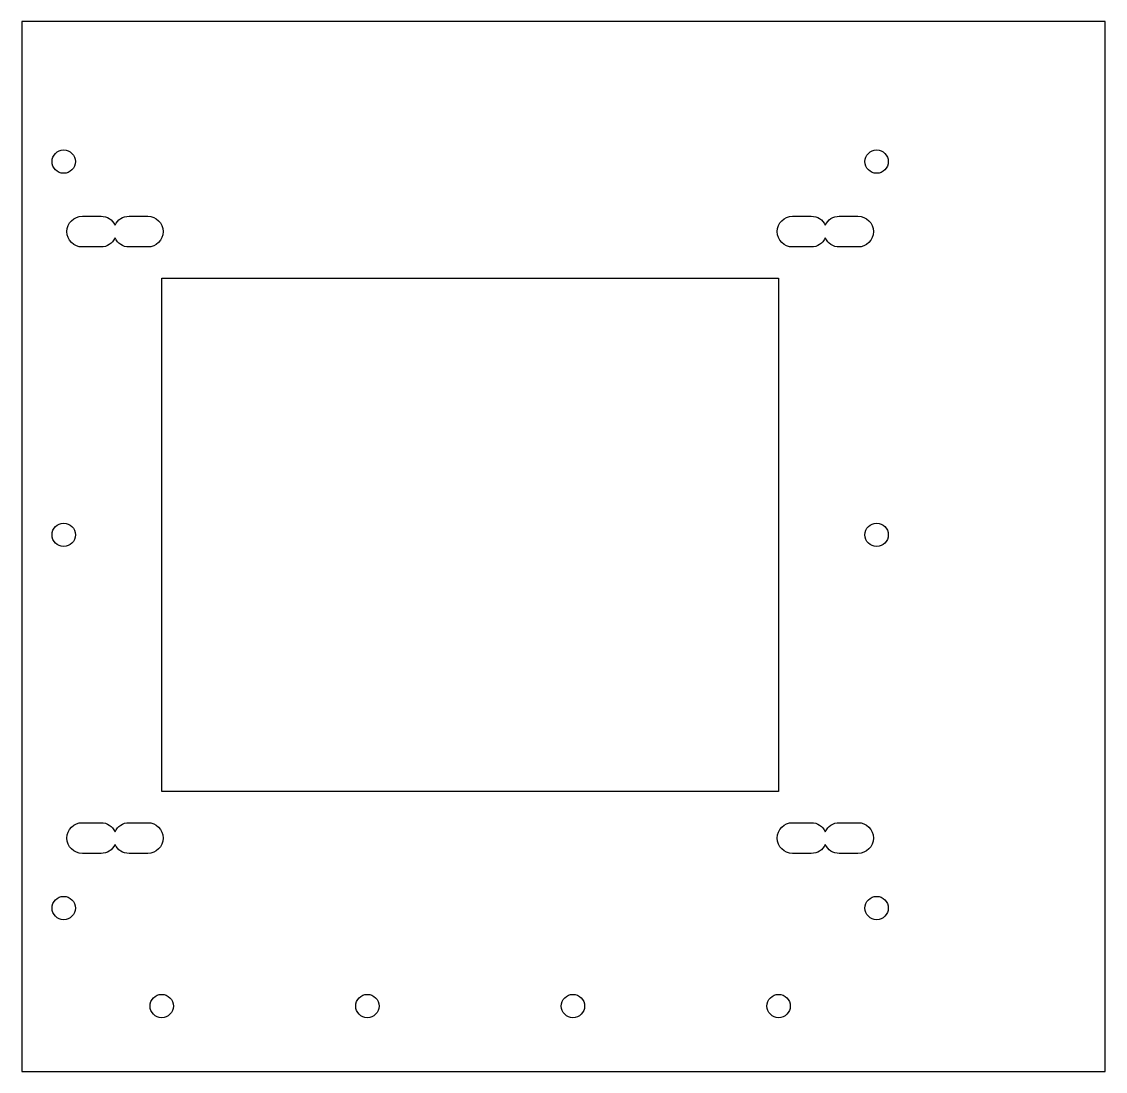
# Model space of a CAD drawing. Header units: millimetres. Extents: x -30 to 202, y -115 to 110.
import ezdxf

# ---------------------------------------------------------------- set-up
doc = ezdxf.new("R2010")
doc.units = ezdxf.units.MM
doc.layers.add('CUT', color=4, linetype='Continuous')
doc.layers.add('OUTLINE', color=7, linetype='Continuous')

msp = doc.modelspace()

# ---------------------------------------------------------------- linework, layer by layer
at = {"layer": 'CUT', "flags": 128}
for points in [[(-23.5, 80, -1), (-18.5, 80, -1)], [(155.7, 80, -1), (150.7, 80, -1)], [(-17, 68.3), (-13, 68.3, -0.293273), (-10, 66.37, -0.293273), (-7, 68.3), (-3, 68.3, -1), (-3, 61.7), (-7, 61.7, -0.293273), (-10, 63.63, -0.293273), (-13, 61.7), (-17, 61.7, -1)], [(135.2, 68.3), (139.2, 68.3, -0.293273), (142.2, 66.37, -0.293273), (145.2, 68.3), (149.2, 68.3, -1), (149.2, 61.7), (145.2, 61.7, -0.293273), (142.2, 63.63, -0.293273), (139.2, 61.7), (135.2, 61.7, -1)], [(-23.5, 0, -1), (-18.5, 0, -1)], [(150.7, 0, -1), (155.7, 0, -1)], [(-17, -61.7), (-13, -61.7, -0.293273), (-10, -63.63, -0.293273), (-7, -61.7), (-3, -61.7, -1), (-3, -68.3), (-7, -68.3, -0.293273), (-10, -66.37, -0.293273), (-13, -68.3), (-17, -68.3, -1)], [(135.2, -61.7), (139.2, -61.7, -0.293273), (142.2, -63.63, -0.293273), (145.2, -61.7), (149.2, -61.7, -1), (149.2, -68.3), (145.2, -68.3, -0.293273), (142.2, -66.37, -0.293273), (139.2, -68.3), (135.2, -68.3, -1)], [(-23.5, -80, -1), (-18.5, -80, -1)], [(155.7, -80, -1), (150.7, -80, -1)], [(-2.5, -101, -1), (2.5, -101, -1)], [(41.57, -101, -1), (46.57, -101, -1)], [(85.63, -101, -1), (90.63, -101, -1)], [(134.7, -101, -1), (129.7, -101, -1)]]:
    msp.add_lwpolyline(points, format="xyb", close=True, dxfattribs=at)
msp.add_lwpolyline([(0, 55), (132.2, 55), (132.2, -55), (0, -55)], close=True, dxfattribs=at)
at = {"layer": 'OUTLINE', "flags": 128}
msp.add_lwpolyline([(-30, 110), (-30, -115), (202.2, -115), (202.2, 110)], close=True, dxfattribs=at)

doc.saveas('drawing.dxf')
